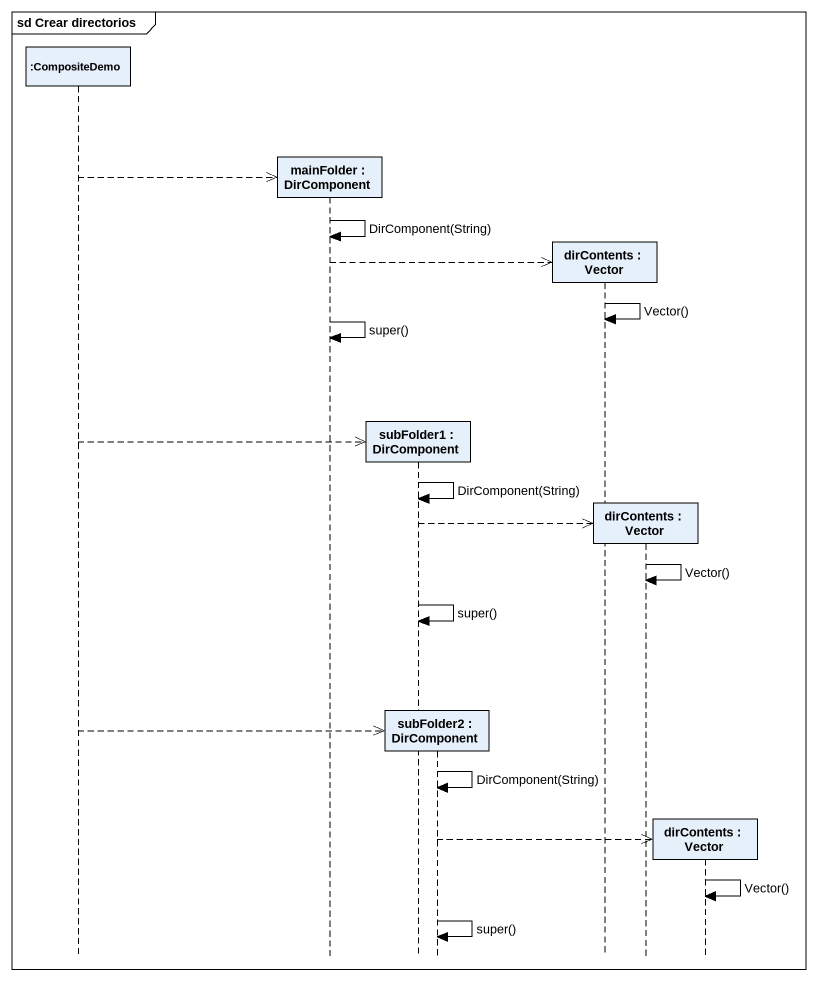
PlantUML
@startuml
mainframe sd Crear directorios
hide footbox
participant ":CompositeDemo" as CompositeDemo
participant "mainFolder : DirComponent" as mainFolder
participant "subFolder1 : DirComponent" as subFolder1
participant "subFolder2 : DirComponent" as subFolder2
participant "dirContents : Vector" as dirContents
participant "dirContents : Vector" as dirContents_2
participant "dirContents : Vector" as dirContents_3

CompositeDemo -->> mainFolder **
mainFolder -> mainFolder : DirComponent(String)
mainFolder -->> dirContents **
dirContents -> dirContents : Vector()
mainFolder -> mainFolder : super()
CompositeDemo -->> subFolder1 **
subFolder1 -> subFolder1 : DirComponent(String)
subFolder1 -->> dirContents_2 **
dirContents_2 -> dirContents_2 : Vector()
subFolder1 -> subFolder1 : super()
CompositeDemo -->> subFolder2 **
subFolder2 -> subFolder2 : DirComponent(String)
subFolder2 -->> dirContents_3 **
dirContents_3 -> dirContents_3 : Vector()
subFolder2 -> subFolder2 : super()
@enduml
